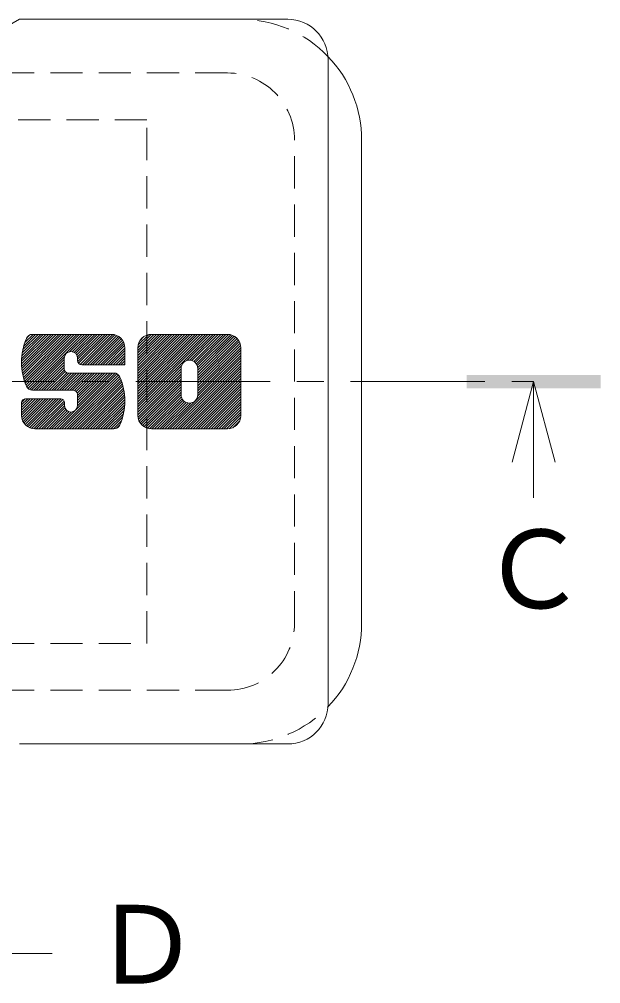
# Model space of a CAD drawing. Units: millimetres on the paper, enlarged 5 times, with parts at other scales. Extents: x -1349 to 1343, y -985 to 942.
# Drawn here: x 874.8 to 983.2, y -436.8 to -257.2 of the extents above; entities that cross this region are included whole.
import ezdxf
from ezdxf.enums import TextEntityAlignment as Align

# ---------------------------------------------------------------- set-up
doc = ezdxf.new("R2010")
doc.units = ezdxf.units.MM
doc.header["$LTSCALE"] = 5
doc.linetypes.add('CHAIN1', pattern=[8, 5, -1, 1, -1])
doc.linetypes.add('DASHED1', pattern=[1.8, 1.2, -0.6])
for name, color, linetype, lineweight in [('D-5', 7, 'Continuous', 9), ('D-7', 6, 'Continuous', 9), ('D-8', 4, 'Continuous', 9)]:
    doc.layers.add(name, color=color, linetype=linetype, lineweight=lineweight)
doc.styles.add('ＭＳ ゴシック', font='')
doc.styles.get('ＭＳ ゴシック').set_extended_font_data('MS Gothic')

msp = doc.modelspace()

# ---------------------------------------------------------------- linework, layer by layer
at = {"layer": 'D-5', "color": 4, "linetype": 'CHAIN1'}
msp.add_line((736.584, -324.689), (970.677, -324.689), dxfattribs=at)
at = {"layer": 'D-5', "color": 4}
for p, q in [((970.677, -324.689), (966.677, -339.689)), ((970.677, -324.689), (970.677, -346.311)), ((970.677, -324.689), (974.677, -339.689)), ((853.631, -431.244), (880.98, -431.244))]:
    msp.add_line(p, q, dxfattribs=at)
msp.add_solid([(958.177, -325.939), (983.177, -325.939), (958.177, -323.439), (983.177, -323.439)], dxfattribs=at)
at = {"layer": 'D-7'}
for p, q in [((866.131, -262.189), (874.881, -257.189)), ((924.881, -257.189), (874.881, -257.189)), ((932.381, -384.689), (932.381, -264.689)), ((938.63, -369.69), (938.63, -279.689)), ((875.262, -320.885), (880.268, -315.879)), ((875.264, -321.363), (880.747, -315.879)), ((875.282, -320.386), (879.789, -315.879)), ((875.284, -321.822), (881.227, -315.879)), ((875.321, -322.264), (881.706, -315.879)), ((875.327, -319.862), (879.309, -315.879)), ((875.374, -322.691), (882.185, -315.879)), ((875.4, -319.309), (878.83, -315.879)), ((875.44, -323.104), (882.665, -315.879)), ((875.509, -318.721), (878.351, -315.879)), ((875.519, -323.504), (883.144, -315.879)), ((875.61, -323.892), (883.623, -315.879)), ((875.662, -318.089), (877.871, -315.879)), ((875.713, -324.269), (884.103, -315.879)), ((875.826, -324.636), (884.582, -315.879)), ((875.874, -317.397), (877.392, -315.879)), ((875.949, -324.992), (885.061, -315.879)), ((876.081, -325.339), (885.541, -315.879)), ((876.172, -316.62), (876.801, -315.991)), ((876.23, -325.67), (886.02, -315.879)), ((876.439, -325.939), (886.499, -315.879)), ((876.715, -326.143), (886.979, -315.879)), ((891.979, -315.879), (877.319, -315.879)), ((884.208, -319.129), (887.458, -315.879)), ((884.695, -319.121), (887.937, -315.879)), ((885.051, -319.245), (888.417, -315.879)), ((885.33, -319.445), (888.896, -315.879)), ((885.542, -319.713), (889.375, -315.879)), ((885.68, -320.054), (889.855, -315.879)), ((885.714, -320.5), (890.334, -315.879)), ((885.733, -320.959), (890.813, -315.879)), ((885.894, -321.278), (891.293, -315.879)), ((886.17, -321.481), (891.772, -315.879)), ((886.588, -321.543), (892.238, -315.893)), ((887.067, -321.543), (892.642, -315.968)), ((887.547, -321.543), (892.996, -316.094)), ((896.938, -318.383), (899.441, -315.879)), ((896.938, -318.862), (899.921, -315.879)), ((896.938, -319.341), (900.4, -315.879)), ((896.938, -319.821), (900.879, -315.879)), ((896.938, -320.3), (901.359, -315.879)), ((896.938, -320.779), (901.838, -315.879)), ((896.938, -321.259), (902.317, -315.879)), ((896.938, -321.738), (902.797, -315.879)), ((896.938, -322.217), (903.276, -315.879)), ((896.938, -322.697), (903.755, -315.879)), ((896.938, -323.176), (904.235, -315.879)), ((896.938, -323.655), (904.714, -315.879)), ((896.938, -324.135), (905.193, -315.879)), ((896.938, -324.614), (905.672, -315.879)), ((896.938, -325.093), (906.152, -315.879)), ((896.938, -325.573), (906.631, -315.879)), ((896.938, -326.052), (907.11, -315.879)), ((896.938, -326.531), (907.59, -315.879)), ((896.938, -327.011), (908.069, -315.879)), ((896.938, -327.49), (908.548, -315.879)), ((896.938, -327.969), (909.028, -315.879)), ((896.938, -328.449), (909.507, -315.879)), ((896.938, -328.928), (909.986, -315.879)), ((896.938, -329.407), (910.466, -315.879)), ((897, -317.841), (898.9, -315.941)), ((913.614, -315.879), (899.455, -315.879)), ((906.066, -320.759), (910.945, -315.879)), ((906.616, -320.688), (911.424, -315.879)), ((907.019, -320.764), (911.904, -315.879)), ((907.346, -320.917), (912.383, -315.879)), ((907.614, -321.127), (912.862, -315.879)), ((907.83, -321.391), (913.342, -315.879)), ((907.988, -321.713), (913.813, -315.887)), ((908.072, -322.108), (914.225, -315.955)), ((908.077, -322.583), (914.585, -316.074)), ((888.026, -321.543), (893.309, -316.259)), ((888.505, -321.543), (893.588, -316.46)), ((888.985, -321.543), (893.833, -316.694)), ((889.464, -321.543), (894.046, -316.96)), ((889.943, -321.543), (894.225, -317.261)), ((890.423, -321.543), (894.366, -317.599)), ((890.902, -321.543), (894.462, -317.983)), ((897.358, -317.004), (898.062, -316.3)), ((908.077, -323.062), (914.904, -316.235)), ((908.077, -323.541), (915.187, -316.431)), ((908.077, -324.021), (915.437, -316.661)), ((908.077, -324.5), (915.654, -316.922)), ((908.077, -324.979), (915.838, -317.218)), ((908.077, -325.459), (915.984, -317.551)), ((908.077, -325.938), (916.087, -317.928)), ((891.381, -321.543), (894.496, -318.428)), ((891.86, -321.543), (894.496, -318.907)), ((892.34, -321.543), (894.496, -319.387)), ((894.496, -318.396), (894.496, -321.543)), ((896.938, -330.982), (896.938, -318.396)), ((908.057, -327.396), (916.131, -319.322)), ((908.077, -326.417), (916.13, -318.363)), ((908.077, -326.897), (916.131, -318.843)), ((916.131, -318.396), (916.131, -330.982)), ((877.065, -326.272), (883.257, -320.08)), ((877.519, -326.298), (883.229, -320.588)), ((877.998, -326.298), (883.229, -321.067)), ((878.477, -326.298), (883.229, -321.546)), ((883.229, -322.33), (883.229, -320.343)), ((885.714, -320.788), (885.714, -320.343)), ((886.469, -321.543), (894.496, -321.543)), ((892.819, -321.543), (894.496, -319.866)), ((893.298, -321.543), (894.496, -320.345)), ((893.778, -321.543), (894.496, -320.825)), ((894.257, -321.543), (894.496, -321.304)), ((902.433, -333.499), (916.131, -319.801)), ((902.912, -333.499), (916.131, -320.281)), ((903.392, -333.499), (916.131, -320.76)), ((903.871, -333.499), (916.131, -321.239)), ((878.957, -326.298), (883.229, -322.026)), ((879.436, -326.298), (883.246, -322.488)), ((879.915, -326.298), (883.402, -322.811)), ((880.395, -326.298), (883.674, -323.019)), ((880.874, -326.298), (884.087, -323.085)), ((881.353, -326.298), (884.566, -323.085)), ((881.833, -326.298), (885.046, -323.085)), ((882.301, -333.499), (892.689, -323.111)), ((882.312, -326.298), (885.525, -323.085)), ((882.78, -333.499), (893.04, -323.239)), ((882.791, -326.298), (886.004, -323.085)), ((883.271, -326.298), (886.484, -323.085)), ((883.75, -326.298), (886.963, -323.085)), ((883.984, -323.085), (892.438, -323.085)), ((884.229, -326.298), (887.442, -323.085)), ((884.709, -326.298), (887.922, -323.085)), ((885.15, -326.336), (888.401, -323.085)), ((885.427, -329.894), (892.236, -323.085)), ((885.448, -326.517), (888.88, -323.085)), ((885.632, -326.813), (889.36, -323.085)), ((885.671, -327.253), (889.839, -323.085)), ((885.671, -327.732), (890.318, -323.085)), ((885.671, -328.212), (890.798, -323.085)), ((885.671, -328.691), (891.277, -323.085)), ((885.671, -329.17), (891.756, -323.085)), ((896.938, -329.887), (905.065, -321.76)), ((896.938, -330.366), (904.992, -322.312)), ((896.938, -330.845), (904.992, -322.791)), ((896.959, -331.304), (904.992, -323.27)), ((904.35, -333.499), (916.131, -321.719)), ((904.83, -333.499), (916.131, -322.198)), ((904.992, -327.15), (904.992, -322.228)), ((905.309, -333.499), (916.131, -322.677)), ((905.788, -333.499), (916.131, -323.156)), ((908.077, -327.15), (908.077, -322.228)), ((883.26, -333.499), (893.316, -323.442)), ((883.739, -333.499), (893.526, -323.712)), ((884.218, -333.499), (893.675, -324.043)), ((884.698, -333.499), (893.807, -324.389)), ((885.177, -333.499), (893.931, -324.745)), ((885.656, -333.499), (894.044, -325.112)), ((897.042, -331.7), (904.992, -323.75)), ((897.174, -332.047), (904.992, -324.229)), ((897.345, -332.355), (904.992, -324.708)), ((906.268, -333.499), (916.131, -323.636)), ((906.747, -333.499), (916.131, -324.115)), ((907.226, -333.499), (916.131, -324.594)), ((907.705, -333.499), (916.131, -325.074)), ((884.916, -326.298), (877.319, -326.298)), ((886.136, -333.499), (894.146, -325.489)), ((886.615, -333.499), (894.237, -325.877)), ((887.094, -333.499), (894.317, -326.277)), ((887.574, -333.499), (894.383, -326.69)), ((897.551, -332.629), (904.992, -325.188)), ((897.79, -332.87), (904.992, -325.667)), ((898.061, -333.078), (904.992, -326.146)), ((898.366, -333.252), (904.992, -326.626)), ((908.185, -333.499), (916.131, -325.553)), ((908.664, -333.499), (916.131, -326.032)), ((909.143, -333.499), (916.131, -326.512)), ((875.261, -329.035), (876.413, -327.883)), ((875.261, -329.515), (876.892, -327.883)), ((875.261, -329.994), (877.371, -327.883)), ((875.261, -330.473), (877.851, -327.883)), ((875.261, -330.953), (878.33, -327.883)), ((875.261, -328.638), (875.261, -330.982)), ((875.266, -328.551), (875.928, -327.888)), ((875.295, -331.398), (878.809, -327.883)), ((875.391, -331.781), (879.289, -327.883)), ((875.532, -332.119), (879.768, -327.883)), ((875.711, -332.419), (880.247, -327.883)), ((875.925, -332.686), (880.727, -327.883)), ((876.016, -327.883), (882.517, -327.883)), ((876.17, -332.919), (881.206, -327.883)), ((876.449, -333.12), (881.685, -327.883)), ((876.763, -333.285), (882.165, -327.883)), ((877.117, -333.411), (882.635, -327.893)), ((877.521, -333.486), (882.971, -328.035)), ((877.987, -333.499), (883.19, -328.296)), ((878.466, -333.499), (883.272, -328.694)), ((883.272, -328.638), (883.272, -329.169)), ((885.671, -327.053), (885.671, -329.169)), ((888.053, -333.499), (894.435, -327.117)), ((888.532, -333.499), (894.472, -327.559)), ((889.012, -333.499), (894.493, -328.018)), ((889.491, -333.499), (894.494, -328.496)), ((898.711, -333.387), (904.992, -327.105)), ((899.102, -333.474), (905.041, -327.536)), ((899.557, -333.499), (905.176, -327.88)), ((900.036, -333.499), (905.372, -328.163)), ((900.516, -333.499), (905.621, -328.393)), ((900.995, -333.499), (905.926, -328.567)), ((901.474, -333.499), (906.299, -328.674)), ((901.954, -333.499), (906.78, -328.673)), ((909.623, -333.499), (916.131, -326.991)), ((910.102, -333.499), (916.131, -327.47)), ((910.581, -333.499), (916.131, -327.95)), ((911.061, -333.499), (916.131, -328.429)), ((878.946, -333.499), (883.272, -329.173)), ((879.425, -333.499), (883.344, -329.58)), ((879.904, -333.499), (883.513, -329.89)), ((880.384, -333.499), (883.753, -330.129)), ((880.863, -333.499), (884.065, -330.297)), ((881.342, -333.499), (884.473, -330.368)), ((881.822, -333.499), (885.197, -330.124)), ((889.97, -333.499), (894.474, -328.995)), ((890.45, -333.499), (894.43, -329.519)), ((890.929, -333.499), (894.356, -330.072)), ((911.54, -333.499), (916.131, -328.908)), ((912.019, -333.499), (916.131, -329.388)), ((912.499, -333.499), (916.131, -329.867)), ((912.978, -333.499), (916.131, -330.346)), ((891.408, -333.499), (894.248, -330.66)), ((891.888, -333.499), (894.094, -331.292)), ((892.367, -333.499), (893.882, -331.984)), ((913.457, -333.499), (916.131, -330.826)), ((913.961, -333.475), (916.107, -331.329)), ((914.631, -333.285), (915.916, -331.999)), ((892.438, -333.499), (877.777, -333.499)), ((892.96, -333.386), (893.583, -332.763)), ((913.614, -333.499), (899.455, -333.499)), ((874.881, -392.189), (924.881, -392.189))]:
    msp.add_line(p, q, dxfattribs=at)
at = {"layer": 'D-7', "linetype": 'DASHED1'}
for p, q in [((913.63, -267.189), (853.631, -267.189)), ((926.13, -369.69), (926.13, -279.689)), ((913.63, -382.19), (853.631, -382.19))]:
    msp.add_line(p, q, dxfattribs=at)
for centre, radius, start, end in [((916.13, -279.689), 22.5, 43.84516, 90), ((913.63, -279.689), 12.5, 0, 90), ((913.63, -369.69), 12.5, 270, 0), ((916.13, -369.69), 22.5, 270, 316.15474)]:
    msp.add_arc(centre, radius, start, end, dxfattribs=at)
at = {"layer": 'D-7'}
for centre, radius, start, end in [((924.881, -264.689), 7.5, 0, 90), ((916.13, -279.689), 22.5, 0, 43.84516), ((877.319, -317.138), 1.258, 90, 157.10112), ((891.979, -318.396), 2.517, 0, 90), ((899.455, -318.396), 2.517, 90, 180), ((913.614, -318.396), 2.517, 0, 90), ((886.673, -321.089), 11.412, 157.10112, 202.89888), ((884.471, -320.343), 1.242, 0, 180), ((886.469, -320.788), 0.755, 180, 270), ((906.534, -322.228), 1.542, 0, 180), ((883.984, -322.33), 0.755, 180, 270), ((892.438, -324.343), 1.258, 22.90802, 90), ((883.094, -328.292), 11.402, 337.09198, 22.90802), ((877.319, -325.04), 1.258, 202.89888, 270), ((884.916, -327.053), 0.755, 0, 90), ((876.016, -328.638), 0.755, 90, 180), ((882.517, -328.638), 0.755, 0, 90), ((906.534, -327.15), 1.542, 180, 0), ((884.471, -329.169), 1.2, 180, 0), ((877.777, -330.982), 2.517, 180, 270), ((899.455, -330.982), 2.517, 180, 270), ((913.614, -330.982), 2.517, 270, 0), ((892.438, -332.241), 1.258, 270, 337.09198), ((916.13, -369.69), 22.5, 316.15474, 0), ((924.881, -384.689), 7.5, 270, 0)]:
    msp.add_arc(centre, radius, start, end, dxfattribs=at)
at = {"layer": 'D-8', "linetype": 'DASHED1'}
for p, q in [((898.631, -275.939), (808.631, -275.939)), ((898.631, -373.439), (898.631, -275.939)), ((808.631, -373.439), (898.631, -373.439))]:
    msp.add_line(p, q, dxfattribs=at)

# ---------------------------------------------------------------- texts
at = {"layer": 'D-5', "color": 2, "style": 'ＭＳ ゴシック'}
for s, p in [('Ｃ', (960.677, -371.311)), ('Ｄ', (888.48, -441.244))]:
    msp.add_text(s, height=14.66, dxfattribs=at).set_placement(p, align=Align.BOTTOM_LEFT)

doc.saveas('drawing.dxf')
